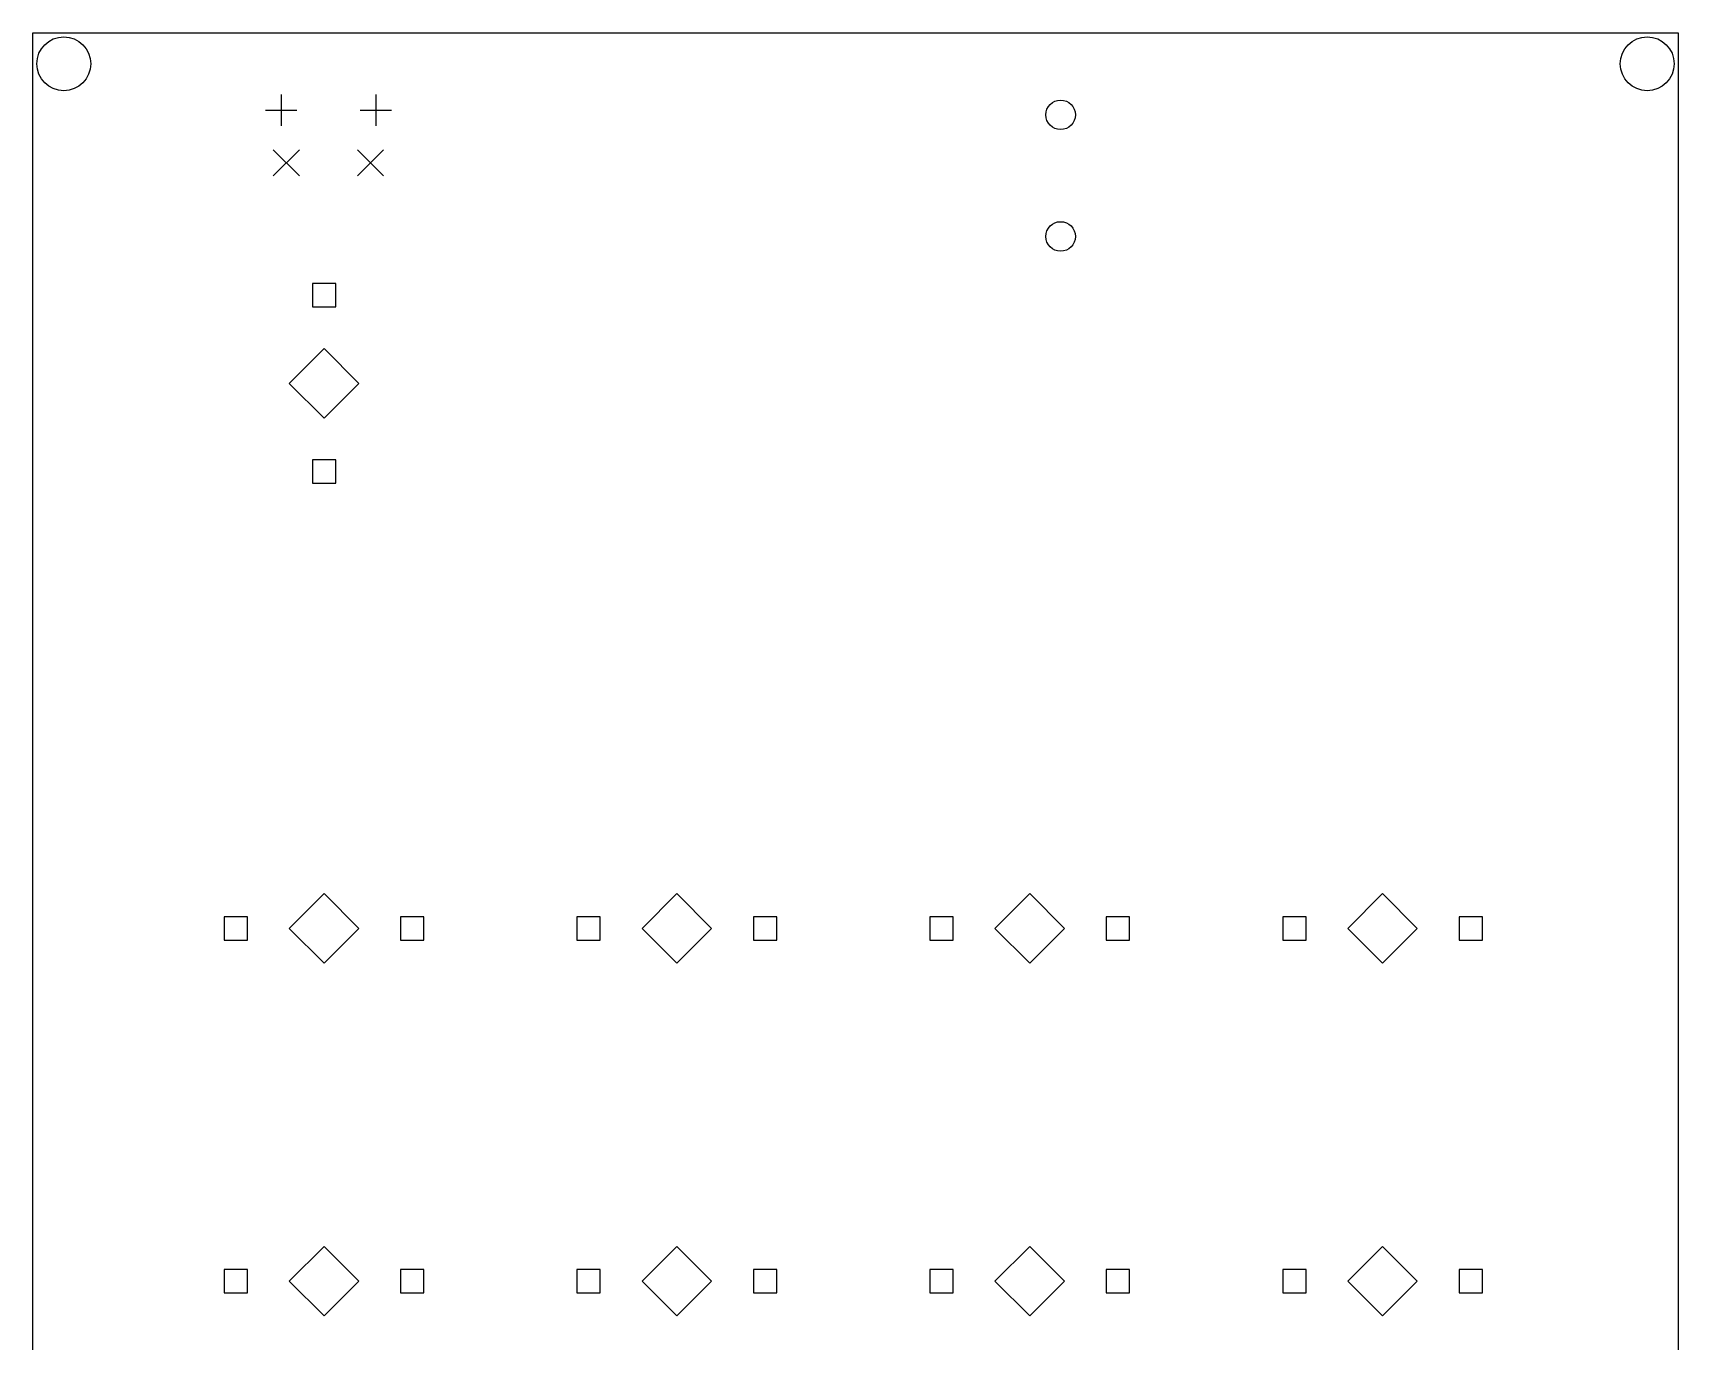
# Model space of a CAD drawing. Extents: x 73 to 169, y -183 to -39.
# Drawn here: x 74.7 to 169.4, y -113.9 to -38.6 of the extents above; entities that cross this region are included whole.
import ezdxf

# ---------------------------------------------------------------- set-up
doc = ezdxf.new("R2010")
doc.units = 0
doc.layers.add('BLACK', color=7, linetype='CONTINUOUS')

msp = doc.modelspace()

# ---------------------------------------------------------------- linework, layer by layer
at = {"layer": 'BLACK', "linetype": 'CONTINUOUS'}
for p, q in [((74.676, -38.608), (169.418, -38.608)), ((74.676, -163.576), (74.676, -38.608)), ((169.418, -38.608), (169.418, -163.576)), ((88.969, -42.156), (88.969, -43.956)), ((94.419, -42.156), (94.419, -43.956)), ((88.069, -43.056), (89.869, -43.056)), ((93.519, -43.056), (95.319, -43.056)), ((88.519, -45.336), (90.019, -46.836)), ((90.019, -45.336), (88.519, -46.836)), ((93.369, -45.336), (94.869, -46.836)), ((94.869, -45.336), (93.369, -46.836)), ((92.1118, -53.0382), (90.7682, -53.0382)), ((90.7682, -53.0382), (90.7682, -54.3818)), ((92.1118, -54.3818), (92.1118, -53.0382)), ((90.7682, -54.3818), (92.1118, -54.3818)), ((91.44, -56.79), (89.44, -58.79)), ((93.44, -58.79), (91.44, -56.79)), ((89.44, -58.79), (91.44, -60.79)), ((91.44, -60.79), (93.44, -58.79)), ((92.1118, -63.1982), (90.7682, -63.1982)), ((90.7682, -63.1982), (90.7682, -64.5418)), ((92.1118, -64.5418), (92.1118, -63.1982)), ((90.7682, -64.5418), (92.1118, -64.5418)), ((91.44, -88.17), (89.44, -90.17)), ((93.44, -90.17), (91.44, -88.17)), ((111.76, -88.17), (109.76, -90.17)), ((113.76, -90.17), (111.76, -88.17)), ((132.08, -88.17), (130.08, -90.17)), ((134.08, -90.17), (132.08, -88.17)), ((152.4, -88.17), (150.4, -90.17)), ((154.4, -90.17), (152.4, -88.17)), ((87.0318, -89.4982), (85.6882, -89.4982)), ((85.6882, -89.4982), (85.6882, -90.8418)), ((87.0318, -90.8418), (87.0318, -89.4982)), ((97.1918, -89.4982), (95.8482, -89.4982)), ((95.8482, -89.4982), (95.8482, -90.8418)), ((97.1918, -90.8418), (97.1918, -89.4982)), ((107.352, -89.4982), (106.008, -89.4982)), ((106.008, -89.4982), (106.008, -90.8418)), ((107.352, -90.8418), (107.352, -89.4982)), ((117.512, -89.4982), (116.168, -89.4982)), ((116.168, -89.4982), (116.168, -90.8418)), ((117.512, -90.8418), (117.512, -89.4982)), ((127.672, -89.4982), (126.328, -89.4982)), ((126.328, -89.4982), (126.328, -90.8418)), ((127.672, -90.8418), (127.672, -89.4982)), ((137.832, -89.4982), (136.488, -89.4982)), ((136.488, -89.4982), (136.488, -90.8418)), ((137.832, -90.8418), (137.832, -89.4982)), ((147.992, -89.4982), (146.648, -89.4982)), ((146.648, -89.4982), (146.648, -90.8418)), ((147.992, -90.8418), (147.992, -89.4982)), ((158.152, -89.4982), (156.808, -89.4982)), ((156.808, -89.4982), (156.808, -90.8418)), ((158.152, -90.8418), (158.152, -89.4982)), ((85.6882, -90.8418), (87.0318, -90.8418)), ((89.44, -90.17), (91.44, -92.17)), ((91.44, -92.17), (93.44, -90.17)), ((95.8482, -90.8418), (97.1918, -90.8418)), ((106.008, -90.8418), (107.352, -90.8418)), ((109.76, -90.17), (111.76, -92.17)), ((111.76, -92.17), (113.76, -90.17)), ((116.168, -90.8418), (117.512, -90.8418)), ((126.328, -90.8418), (127.672, -90.8418)), ((130.08, -90.17), (132.08, -92.17)), ((132.08, -92.17), (134.08, -90.17)), ((136.488, -90.8418), (137.832, -90.8418)), ((146.648, -90.8418), (147.992, -90.8418)), ((150.4, -90.17), (152.4, -92.17)), ((152.4, -92.17), (154.4, -90.17)), ((156.808, -90.8418), (158.152, -90.8418)), ((91.44, -108.49), (89.44, -110.49)), ((93.44, -110.49), (91.44, -108.49)), ((111.76, -108.49), (109.76, -110.49)), ((113.76, -110.49), (111.76, -108.49)), ((132.08, -108.49), (130.08, -110.49)), ((134.08, -110.49), (132.08, -108.49)), ((152.4, -108.49), (150.4, -110.49)), ((154.4, -110.49), (152.4, -108.49)), ((87.0318, -109.818), (85.6882, -109.818)), ((85.6882, -109.818), (85.6882, -111.162)), ((87.0318, -111.162), (87.0318, -109.818)), ((97.1918, -109.818), (95.8482, -109.818)), ((95.8482, -109.818), (95.8482, -111.162)), ((97.1918, -111.162), (97.1918, -109.818)), ((107.352, -109.818), (106.008, -109.818)), ((106.008, -109.818), (106.008, -111.162)), ((107.352, -111.162), (107.352, -109.818)), ((117.512, -109.818), (116.168, -109.818)), ((116.168, -109.818), (116.168, -111.162)), ((117.512, -111.162), (117.512, -109.818)), ((127.672, -109.818), (126.328, -109.818)), ((126.328, -109.818), (126.328, -111.162)), ((127.672, -111.162), (127.672, -109.818)), ((137.832, -109.818), (136.488, -109.818)), ((136.488, -109.818), (136.488, -111.162)), ((137.832, -111.162), (137.832, -109.818)), ((147.992, -109.818), (146.648, -109.818)), ((146.648, -109.818), (146.648, -111.162)), ((147.992, -111.162), (147.992, -109.818)), ((158.152, -109.818), (156.808, -109.818)), ((156.808, -109.818), (156.808, -111.162)), ((158.152, -111.162), (158.152, -109.818)), ((89.44, -110.49), (91.44, -112.49)), ((91.44, -112.49), (93.44, -110.49)), ((109.76, -110.49), (111.76, -112.49)), ((111.76, -112.49), (113.76, -110.49)), ((130.08, -110.49), (132.08, -112.49)), ((132.08, -112.49), (134.08, -110.49)), ((150.4, -110.49), (152.4, -112.49)), ((152.4, -112.49), (154.4, -110.49)), ((85.6882, -111.162), (87.0318, -111.162)), ((95.8482, -111.162), (97.1918, -111.162)), ((106.008, -111.162), (107.352, -111.162)), ((116.168, -111.162), (117.512, -111.162)), ((126.328, -111.162), (127.672, -111.162)), ((136.488, -111.162), (137.832, -111.162)), ((146.648, -111.162), (147.992, -111.162)), ((156.808, -111.162), (158.152, -111.162))]:
    msp.add_line(p, q, dxfattribs=at)
at = {"layer": 'BLACK'}
for centre, radius in [((76.454, -40.386), 1.55), ((167.64, -40.386), 1.55), ((133.858, -43.3275), 0.85), ((133.858, -50.3275), 0.85)]:
    msp.add_circle(centre, radius, dxfattribs=at)

doc.saveas('drawing.dxf')
